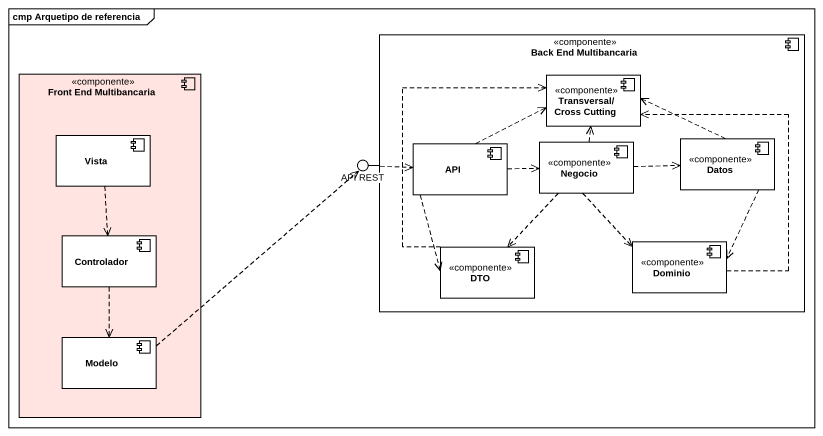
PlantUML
@startuml
mainframe cmp Arquetipo de referencia
component "Back End Multibancaria" as Back_End_Multibancaria <<componente>> {
  component "Transversal/ Cross Cutting" as Transversal_Cross_Cutting <<componente>>
  component API
  component Negocio <<componente>>
  component Datos <<componente>>
  component DTO <<componente>>
  component Dominio <<componente>>
}
component "Front End Multibancaria" as Front_End_Multibancaria <<componente>> #FFE4E1 {
  component Vista
  component Controlador
  component Modelo
}
() "API REST" as API_REST
Back_End_Multibancaria -left- API_REST
Vista ..> Controlador
API .right.> Transversal_Cross_Cutting
API .right.> Negocio
API ..> DTO
Negocio .up.> Transversal_Cross_Cutting
Negocio .right.> Datos
Negocio ..> DTO
Negocio ..> Dominio
Datos .left.> Transversal_Cross_Cutting
Datos ..> Dominio
API_REST .right.> API
Controlador ..> Modelo
DTO .up.> Transversal_Cross_Cutting
Dominio .up.> Transversal_Cross_Cutting
Modelo .up.> API_REST
@enduml
